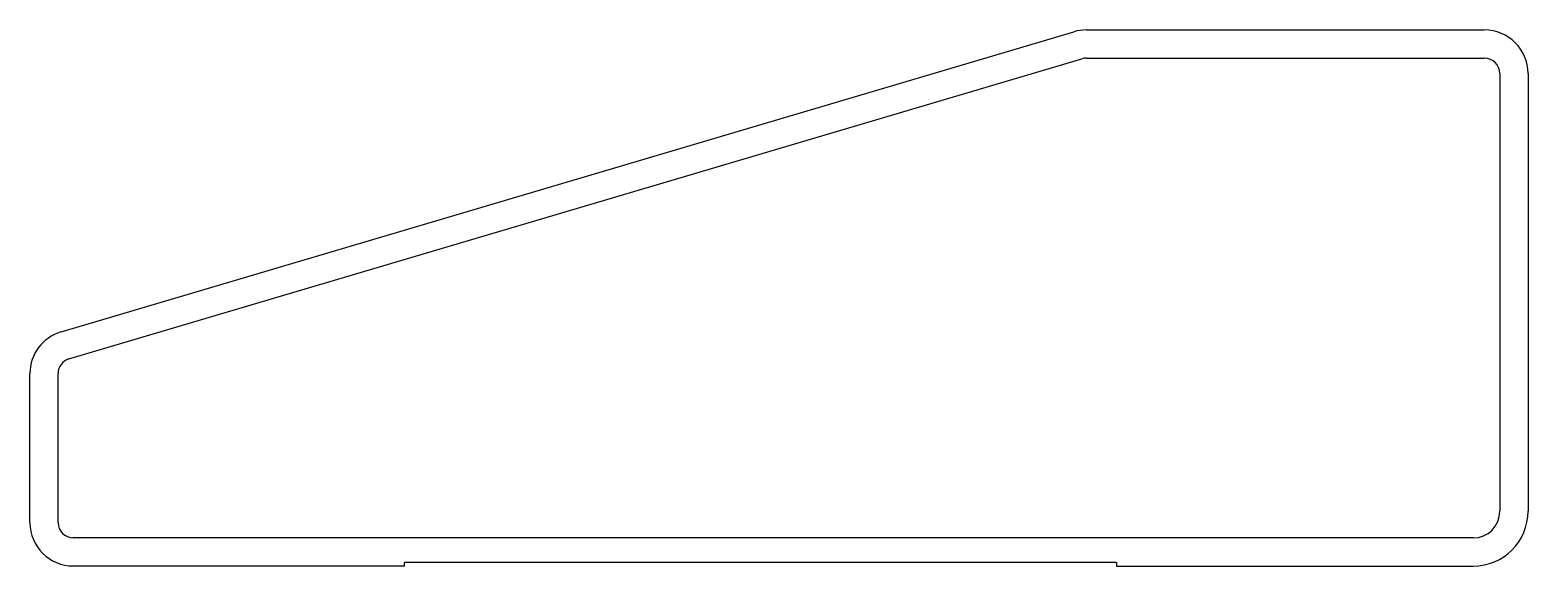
# Model space of a CAD drawing. Extents: x -53 to 55, y 5 to 43.
import ezdxf

# ---------------------------------------------------------------- set-up
doc = ezdxf.new("R2010")
doc.units = 0
doc.layers.get('0').update_dxf_attribs({"linetype": 'CONTINUOUS'})

msp = doc.modelspace()

# ---------------------------------------------------------------- linework, layer by layer
at = {"linetype": 'CONTINUOUS'}
for p, q in [((23.45, 43.3), (52.13, 43.3)), ((-50.43, 21.55), (22.55, 43.17)), ((-49.86, 19.6), (23.13, 41.22)), ((23.45, 41.27), (52.13, 41.27)), ((53.25, 40.15), (53.25, 8.62)), ((55.28, 40.15), (55.28, 8.62)), ((-52.67, 7.8), (-52.67, 18.55)), ((-50.64, 7.8), (-50.64, 18.55)), ((51.33, 6.71), (-49.55, 6.71)), ((-25.68, 4.67), (-49.55, 4.67)), ((-25.68, 4.67), (-25.68, 4.93)), ((25.62, 4.93), (-25.68, 4.93)), ((25.62, 4.93), (25.62, 4.67)), ((25.62, 4.67), (51.33, 4.67))]:
    msp.add_line(p, q, dxfattribs=at)
for centre, radius, start, end in [((23.45, 40.15), 3.15, 90, 106.5), ((52.13, 40.15), 3.15, 0, 90), ((23.45, 40.15), 1.12, 90, 106.5), ((52.13, 40.15), 1.12, 0, 90), ((-49.55, 18.55), 3.12, 106.5, 180), ((-49.55, 18.55), 1.09, 106.5, 180), ((-49.55, 7.8), 3.12, 180, 270), ((-49.55, 7.8), 1.09, 180, 270), ((51.33, 8.62), 1.92, 270, 360), ((51.33, 8.62), 3.95, 270, 360)]:
    msp.add_arc(centre, radius, start, end, dxfattribs=at)

doc.saveas('drawing.dxf')
